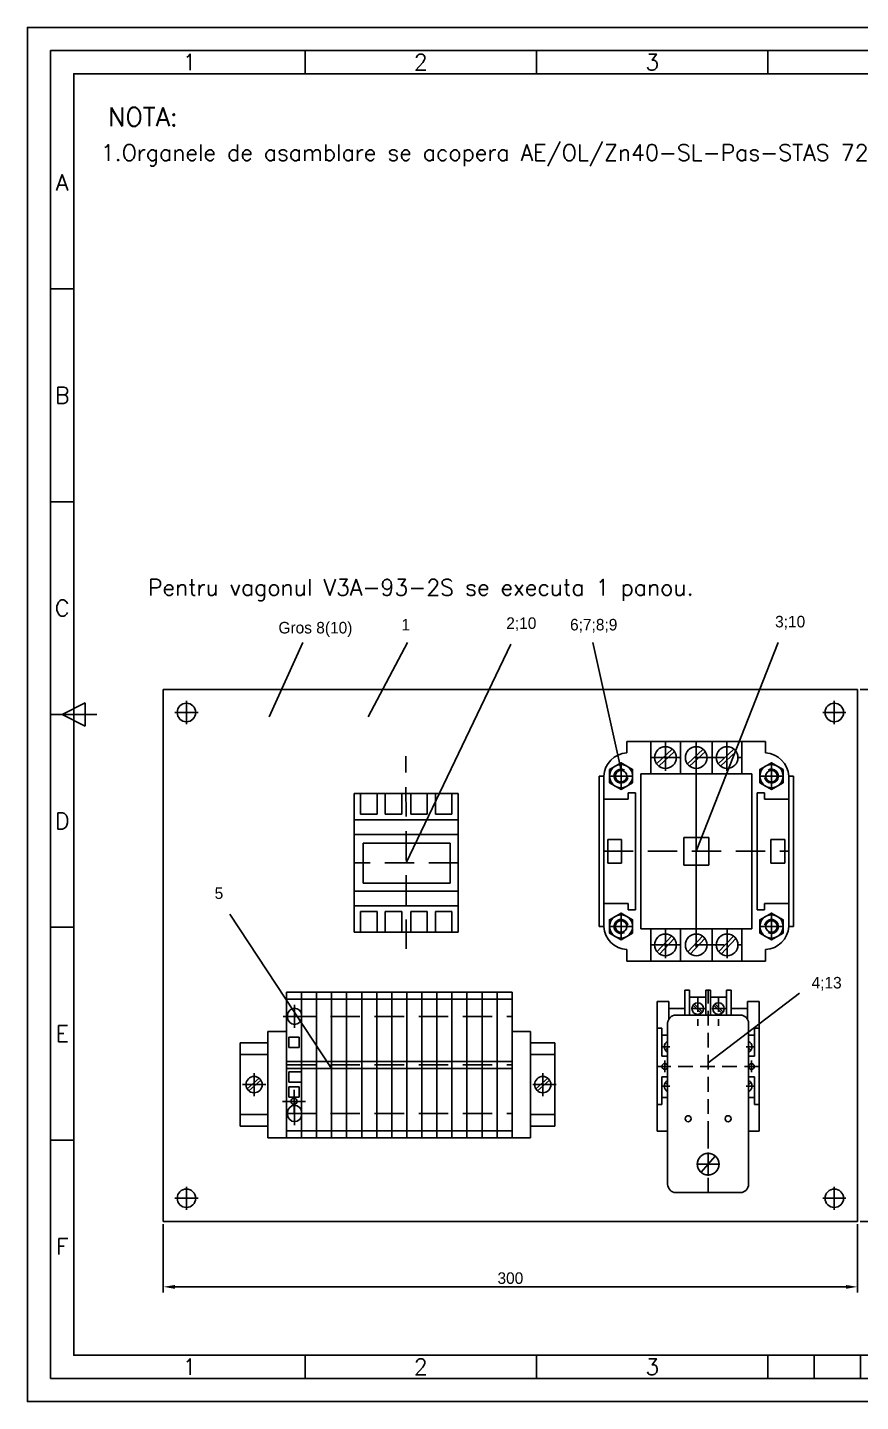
# Model space of a CAD drawing. Header units: millimetres. Extents: x 9 to 639, y 14 to 311.
# Drawn here: x 9.4 to 189.5, y 14.2 to 311.2 of the extents above; entities that cross this region are included whole.
import ezdxf
from ezdxf.enums import TextEntityAlignment as Align

# ---------------------------------------------------------------- set-up
doc = ezdxf.new("R2010")
doc.units = ezdxf.units.MM
doc.linetypes.add('DASHED2', pattern=[9.525, 6.35, -3.175])
doc.linetypes.add('HIDDEN2', pattern=[4.7625, 3.175, -1.5875])
doc.layers.add('LIN_GR', color=3, linetype='Continuous')
doc.layers.add('LIN_SUB', color=7, linetype='Continuous')
doc.styles.add('ISO', font='SIMPLEX.shx')
doc.styles.add('ISOCP', font='SIMPLEX.SHX')
doc.dimstyles.new('ISO-25', dxfattribs={"dimtxt": 2.5, "dimasz": 2.5, "dimexe": 1.25, "dimexo": 0.625, "dimtad": 1, "dimtxsty": 'Standard', "dimcen": 2.5, "dimadec": 0, "dimazin": 0, "dimtfac": 1, "dimtmove": 0, "dimatfit": 3, "dimfxl": 1, "dimarcsym": 0})

# ---------------------------------------------------------------- blocks, each defined once
blk = doc.blocks.new('a3')
at = {"color": 70}
for p, q in [((-360, 287), (-360, 292)), ((-310, 287), (-310, 292)), ((-260, 287), (-260, 292)), ((-410, 240.5), (-415, 240.5)), ((-410, 194.5), (-415, 194.5)), ((-415, 148.5), (-405, 148.5)), ((-412.5, 148.5), (-407.5, 151)), ((-407.5, 146), (-412.5, 148.5)), ((-407.5, 151), (-407.5, 146)), ((-410, 102.5), (-415, 102.5)), ((-410, 56.5), (-415, 56.5)), ((-360, 5), (-360, 10)), ((-310, 5), (-310, 10)), ((-260, 5), (-260, 10)), ((-250, 5), (-250, 10)), ((-240, 5), (-240, 10)), ((-260, 5), (-160, 5))]:
    blk.add_line(p, q, dxfattribs=at)
at = {"color": 240}
for points in [[(0, 297), (-420, 297), (-420, 0), (0, 0)], [(-5, 292), (-415, 292), (-415, 5), (-5, 5)]]:
    blk.add_lwpolyline(points, close=True, dxfattribs=at)
at = {"color": 70}
blk.add_lwpolyline([(-10, 287), (-410, 287), (-410, 10), (-10, 10)], close=True, dxfattribs=at)
at = {"color": 50}
for s, style, p in [('1', 'ISOCP', (-385, 289.5)), ('2', 'ISO', (-335, 289.5)), ('3', 'ISO', (-285, 289.5)), ('A', 'ISO', (-412.5, 263.5)), ('B', 'ISO', (-412.5, 217.5)), ('C', 'ISO', (-412.5, 171.5)), ('D', 'ISO', (-412.5, 125.5)), ('E', 'ISO', (-412.5, 79.5)), ('F', 'ISO', (-412.5, 33.5)), ('1', 'ISOCP', (-385, 7.5)), ('2', 'ISO', (-335, 7.5)), ('3', 'ISO', (-285, 7.5))]:
    blk.add_text(s, height=3.5, dxfattribs=dict(at, style=style)).set_placement(p, align=Align.MIDDLE)
blk = doc.blocks.new('*D7')
at = {"color": 0, "lineweight": -2, "transparency": 16777216}
for p, q in [((189.41, 168.15), (200.77, 168.15)), ((199.52, 165.65), (199.52, 55.65)), ((189.41, 53.15), (200.77, 53.15))]:
    blk.add_line(p, q, dxfattribs=at)
at = {"color": 0, "transparency": 16777216}
for points in [[(199.1, 165.65), (199.94, 165.65), (199.52, 168.15)], [(199.1, 55.65), (199.94, 55.65), (199.52, 53.15)]]:
    blk.add_solid(points, dxfattribs=at)
at = {"layer": 'Defpoints', "color": 0, "transparency": 16777216}
for p in [(188.79, 168.15), (188.79, 53.15), (199.52, 53.15)]:
    blk.add_point(p, dxfattribs=at)
at = {"color": 0, "transparency": 16777216, "insert": (197.65, 110.65), "char_height": 2.5, "attachment_point": 5, "rotation": 90}
blk.add_mtext('230', dxfattribs=at)
blk = doc.blocks.new('*D9')
at = {"color": 0, "lineweight": -2, "transparency": 16777216}
for p, q in [((38.79, 52.52), (38.79, 37.75)), ((188.79, 52.52), (188.79, 37.75)), ((41.29, 39), (186.29, 39))]:
    blk.add_line(p, q, dxfattribs=at)
at = {"color": 0, "transparency": 16777216}
for points in [[(41.29, 39.41), (41.29, 38.58), (38.79, 39)], [(186.29, 39.41), (186.29, 38.58), (188.79, 39)]]:
    blk.add_solid(points, dxfattribs=at)
at = {"layer": 'Defpoints', "color": 0, "transparency": 16777216}
for p in [(38.79, 53.15), (188.79, 53.15), (188.79, 39)]:
    blk.add_point(p, dxfattribs=at)
at = {"color": 0, "transparency": 16777216, "insert": (113.79, 40.87), "char_height": 2.5, "attachment_point": 5}
blk.add_mtext('300', dxfattribs=at)

msp = doc.modelspace()

# ---------------------------------------------------------------- linework, layer by layer
at = {"color": 1}
for p, q in [((61.6992, 162.194), (68.9198, 178.2621)), ((83.0329, 162.194), (91.5663, 178.2621)), ((137.7057, 150.6492), (131.608, 178.2621)), ((153.9557, 133.1492), (171.6496, 178.2621)), ((91.2554, 130.6492), (113.8846, 177.9342)), ((43.7867, 160.6492), (43.7867, 165.6492)), ((183.7867, 160.6492), (183.7867, 165.6492)), ((41.2867, 163.1492), (46.2867, 163.1492)), ((186.2867, 163.1492), (181.2867, 163.1492)), ((137.7057, 151.8992), (137.7057, 146.8992)), ((137.7057, 151.8992), (137.7057, 146.8992)), ((170.2057, 151.8992), (170.2057, 146.8992)), ((140.2057, 149.3992), (135.2057, 149.3992)), ((140.2057, 149.3992), (135.2057, 149.3992)), ((167.7057, 149.3992), (172.7057, 149.3992)), ((81.4098, 145.6492), (81.4098, 141.1733)), ((84.9998, 141.1733), (84.9998, 145.6492)), ((86.7393, 145.6492), (86.7393, 141.1733)), ((90.3293, 141.1733), (90.3293, 145.6492)), ((92.2441, 141.1733), (92.2441, 145.6492)), ((95.8341, 145.6492), (95.8341, 141.1733)), ((97.5736, 141.1733), (97.5736, 145.6492)), ((101.1636, 145.6492), (101.1636, 141.1733)), ((102.5367, 139.9436), (80.0367, 139.9436)), ((81.4098, 141.1733), (84.9998, 141.1733)), ((86.7393, 141.1733), (90.3293, 141.1733)), ((95.8341, 141.1733), (92.2441, 141.1733)), ((101.1636, 141.1733), (97.5736, 141.1733)), ((102.5367, 136.7666), (80.0367, 136.7666)), ((102.5367, 124.5318), (80.0367, 124.5318)), ((75.1619, 86.2194), (53.1657, 119.5642)), ((102.5367, 121.3549), (80.0367, 121.3549)), ((81.4098, 115.6492), (81.4098, 120.1251)), ((81.4098, 120.1251), (84.9998, 120.1251)), ((84.9998, 120.1251), (84.9998, 115.6492)), ((86.7393, 115.6492), (86.7393, 120.1251)), ((86.7393, 120.1251), (90.3293, 120.1251)), ((90.3293, 120.1251), (90.3293, 115.6492)), ((92.2441, 120.1251), (92.2441, 115.6492)), ((95.8341, 120.1251), (92.2441, 120.1251)), ((95.8341, 115.6492), (95.8341, 120.1251)), ((97.5736, 120.1251), (97.5736, 115.6492)), ((101.1636, 120.1251), (97.5736, 120.1251)), ((101.1636, 115.6492), (101.1636, 120.1251)), ((137.7057, 114.3992), (137.7057, 119.3992)), ((137.7057, 114.3992), (137.7057, 119.3992)), ((137.7057, 114.3992), (137.7057, 119.3992)), ((170.2057, 114.3992), (170.2057, 119.3992)), ((170.2057, 114.3992), (170.2057, 119.3992)), ((140.2057, 116.8992), (135.2057, 116.8992)), ((140.2057, 116.8992), (135.2057, 116.8992)), ((140.2057, 116.8992), (135.2057, 116.8992)), ((167.7057, 116.8992), (172.7057, 116.8992)), ((167.7057, 116.8992), (172.7057, 116.8992)), ((156.525, 87.4045), (176.2446, 102.5124)), ((67.1619, 94.9694), (67.1619, 99.9694)), ((64.6619, 97.4694), (69.6619, 97.4694)), ((67.1619, 78.9694), (67.1619, 73.9694)), ((154.025, 65.5143), (159.025, 65.5143)), ((156.525, 63.0143), (156.525, 68.0143)), ((43.7867, 60.6492), (43.7867, 55.6492)), ((183.7867, 60.6492), (183.7867, 55.6492)), ((41.2867, 58.1492), (46.2867, 58.1492)), ((186.2867, 58.1492), (181.2867, 58.1492))]:
    msp.add_line(p, q, dxfattribs=at)
at = {"color": 2}
for p, q in [((138.9566, 156.8992), (168.9548, 156.8992)), ((138.9566, 154.3992), (138.9566, 156.8992)), ((144.1195, 156.8992), (144.1195, 149.8992)), ((148.7518, 155.2349), (145.3622, 152.0475)), ((149.25, 154.6875), (145.8561, 151.5332)), ((150.5395, 156.8992), (150.5395, 149.8992)), ((155.4229, 155.2349), (152.0333, 152.0475)), ((155.9211, 154.6875), (152.5272, 151.5332)), ((157.3719, 156.8992), (157.3719, 149.8992)), ((162.0949, 155.2349), (158.7053, 152.0475)), ((162.5931, 154.6875), (159.1992, 151.5332)), ((163.7919, 156.8992), (163.7919, 149.8992)), ((168.9548, 154.3992), (168.9548, 156.8992)), ((132.9557, 149.4003), (132.9557, 116.8981)), ((133.9557, 149.4003), (132.9557, 149.4003)), ((133.9557, 149.4003), (133.9557, 116.8981)), ((141.9557, 149.8992), (165.9557, 149.8992)), ((141.9557, 149.8992), (141.9557, 116.3992)), ((165.9557, 149.8992), (165.9557, 116.3992)), ((173.9557, 149.4003), (173.9557, 116.8981)), ((173.9557, 149.4003), (174.9557, 149.4003)), ((174.9557, 149.4003), (174.9557, 116.8981)), ((80.0367, 145.6492), (102.5367, 145.6492)), ((80.0367, 115.6492), (80.0367, 145.6492)), ((102.5367, 115.6492), (102.5367, 145.6492)), ((139.2158, 145.7857), (140.8231, 145.7857)), ((139.2158, 144.4334), (139.2158, 145.7857)), ((140.8231, 145.7857), (140.8231, 133.1492)), ((167.0883, 145.7857), (167.0883, 133.1492)), ((168.6956, 145.7857), (167.0883, 145.7857)), ((168.6956, 144.4334), (168.6956, 145.7857)), ((133.9557, 144.4334), (139.2158, 144.4334)), ((173.9557, 144.4334), (168.6956, 144.4334)), ((134.8223, 135.7252), (136.0272, 135.7252)), ((134.8223, 135.7252), (134.8223, 133.1492)), ((136.0272, 135.7252), (137.8224, 135.7252)), ((136.0272, 135.7252), (136.0272, 135.7252)), ((137.8224, 135.7252), (137.8224, 133.1618)), ((153.9557, 136.1255), (151.256, 136.1255)), ((151.256, 136.1255), (151.256, 133.1492)), ((153.9557, 136.1255), (156.6554, 136.1255)), ((156.6554, 136.1255), (156.6554, 133.1492)), ((170.089, 135.7252), (170.089, 133.1618)), ((171.8842, 135.7252), (170.089, 135.7252)), ((173.0891, 135.7252), (171.8842, 135.7252)), ((171.8842, 135.7252), (171.8842, 135.7252)), ((173.0891, 135.7252), (173.0891, 133.1492)), ((134.8223, 130.5732), (134.8223, 133.1492)), ((137.8224, 130.5732), (137.8224, 133.1618)), ((140.8231, 120.5127), (140.8231, 133.1492)), ((151.256, 130.1729), (151.256, 133.1492)), ((156.6554, 130.1729), (156.6554, 133.1492)), ((167.0883, 120.5127), (167.0883, 133.1492)), ((170.089, 130.5732), (170.089, 133.1618)), ((173.0891, 130.5732), (173.0891, 133.1492)), ((134.8223, 130.5732), (136.0272, 130.5732)), ((136.0272, 130.5732), (137.8224, 130.5732)), ((136.0272, 130.5732), (136.0272, 130.5732)), ((153.9557, 130.1729), (151.256, 130.1729)), ((153.9557, 130.1729), (156.6554, 130.1729)), ((171.8842, 130.5732), (170.089, 130.5732)), ((171.8842, 130.5732), (171.8842, 130.5732)), ((173.0891, 130.5732), (171.8842, 130.5732)), ((133.9557, 121.865), (139.2158, 121.865)), ((139.2158, 121.865), (139.2158, 120.5127)), ((173.9557, 121.865), (168.6956, 121.865)), ((168.6956, 121.865), (168.6956, 120.5127)), ((139.2158, 120.5127), (140.8231, 120.5127)), ((168.6956, 120.5127), (167.0883, 120.5127)), ((133.9557, 116.8981), (132.9557, 116.8981)), ((141.9557, 116.3992), (165.9557, 116.3992)), ((144.1195, 109.3992), (144.1195, 116.3992)), ((150.5395, 116.3992), (150.5395, 109.3992)), ((157.3719, 116.3992), (157.3719, 109.3992)), ((163.7919, 109.3992), (163.7919, 116.3992)), ((173.9557, 116.8981), (174.9557, 116.8981)), ((80.0367, 115.6492), (102.5367, 115.6492)), ((145.4488, 111.432), (148.6362, 114.8216)), ((145.9963, 110.9338), (149.1506, 114.3277)), ((152.12, 111.432), (155.3074, 114.8216)), ((152.6674, 110.9338), (155.8217, 114.3277)), ((158.792, 111.432), (161.9794, 114.8216)), ((159.3394, 110.9338), (162.4937, 114.3277)), ((138.9566, 111.8992), (138.9566, 109.3992)), ((168.9548, 111.8992), (168.9548, 109.3992)), ((138.9566, 109.3992), (168.9548, 109.3992)), ((65.4119, 102.7194), (114.1619, 102.7194)), ((65.4119, 102.7194), (65.4119, 71.2194)), ((65.4119, 101.2194), (114.1619, 101.2194)), ((68.6619, 102.7194), (68.6619, 71.2194)), ((71.9119, 102.7194), (71.9119, 71.2194)), ((75.1619, 102.7194), (75.1619, 71.2194)), ((78.4119, 102.7194), (78.4119, 71.2194)), ((81.6619, 102.7194), (81.6619, 71.2194)), ((84.9119, 102.7194), (84.9119, 71.2194)), ((88.1619, 102.7194), (88.1619, 71.2194)), ((91.4119, 102.7194), (91.4119, 71.2194)), ((94.6619, 102.7194), (94.6619, 71.2194)), ((97.9119, 102.7194), (97.9119, 71.2194)), ((101.1619, 102.7194), (101.1619, 71.2194)), ((104.4119, 102.7194), (104.4119, 71.2194)), ((107.6619, 102.7194), (107.6619, 71.2194)), ((110.9119, 102.7194), (110.9119, 71.2194)), ((114.1619, 102.7194), (114.1619, 71.2194)), ((151.525, 103.1486), (151.525, 97.7561)), ((152.525, 103.1486), (151.525, 103.1486)), ((152.525, 103.1486), (152.525, 97.7561)), ((156.025, 101.6486), (152.525, 101.6486)), ((156.025, 103.1486), (156.025, 97.7561)), ((157.025, 103.1486), (156.025, 103.1486)), ((157.025, 103.1486), (157.025, 97.7561)), ((160.525, 101.6486), (157.025, 101.6486)), ((160.525, 103.1486), (160.525, 97.7561)), ((161.525, 103.1486), (160.525, 103.1486)), ((161.525, 103.1486), (161.525, 97.7561)), ((145.525, 100.6486), (145.525, 86.6486)), ((148.025, 100.6486), (145.525, 100.6486)), ((148.025, 100.6486), (148.025, 96.8072)), ((151.525, 99.1486), (148.025, 99.1486)), ((153.2889, 99.8535), (154.9926, 98.1593)), ((153.5642, 100.1057), (155.2764, 98.3914)), ((157.7889, 99.8535), (159.4926, 98.1593)), ((158.0642, 100.1057), (159.7764, 98.3914)), ((165.025, 99.1486), (161.525, 99.1486)), ((165.025, 100.6486), (165.025, 96.8072)), ((167.525, 100.6486), (165.025, 100.6486)), ((167.525, 100.6486), (167.525, 86.6486)), ((65.6619, 97.2194), (65.6619, 97.7194)), ((147.775, 95.982), (147.775, 86.6486)), ((156.525, 97.7561), (149.5143, 97.7561)), ((156.525, 97.7561), (163.5357, 97.7561)), ((165.275, 86.6486), (165.275, 95.982)), ((61.4119, 94.2194), (61.4119, 71.2194)), ((61.4119, 94.2194), (65.4119, 94.2194)), ((65.9119, 92.9694), (65.9119, 90.7194)), ((65.9119, 92.9694), (68.1619, 92.9694)), ((68.1619, 92.9694), (68.1619, 90.7194)), ((114.1619, 94.2194), (118.1619, 94.2194)), ((118.1619, 94.2194), (118.1619, 71.2194)), ((146.525, 94.8986), (145.525, 94.8986)), ((146.525, 94.8986), (146.525, 88.8986)), ((147.775, 93.3986), (146.525, 93.3986)), ((165.275, 93.3986), (166.525, 93.3986)), ((166.525, 94.8986), (166.525, 88.8986)), ((166.525, 94.8986), (167.525, 94.8986)), ((55.4119, 91.7194), (61.4119, 91.7194)), ((55.4119, 91.7194), (55.4119, 73.7194)), ((55.4119, 89.2194), (61.4119, 89.2194)), ((65.9119, 90.7194), (68.1619, 90.7194)), ((118.1619, 91.7194), (123.4119, 91.7194)), ((118.1619, 89.2194), (123.4119, 89.2194)), ((123.4119, 91.7194), (123.4119, 73.7194)), ((147.775, 90.6526), (147.2735, 90.1505)), ((147.775, 90.1348), (147.5574, 89.9185)), ((165.275, 90.6526), (165.7764, 90.1505)), ((165.275, 90.1348), (165.4926, 89.9185)), ((65.4119, 87.7194), (114.1619, 87.7194)), ((65.4119, 86.2194), (114.1619, 86.2194)), ((145.525, 72.6486), (145.525, 86.6486)), ((147.775, 88.8986), (146.525, 88.8986)), ((147.775, 79.6727), (147.775, 86.6486)), ((165.275, 88.8986), (166.525, 88.8986)), ((165.275, 86.6486), (165.275, 61.1014)), ((167.525, 72.6486), (167.525, 86.6486)), ((59.5209, 84.0838), (56.9149, 81.7973)), ((59.8904, 83.671), (57.2844, 81.3845)), ((65.9119, 85.4694), (68.6619, 85.4694)), ((65.9119, 83.2194), (68.6619, 83.2194)), ((121.8959, 84.0838), (119.2899, 81.7973)), ((122.2654, 83.671), (119.6594, 81.3845)), ((146.525, 78.3986), (146.525, 84.3986)), ((147.775, 84.3986), (146.525, 84.3986)), ((147.775, 83.1623), (147.5574, 83.3787)), ((165.275, 84.3986), (166.525, 84.3986)), ((165.275, 83.1623), (165.4926, 83.3787)), ((166.525, 78.3986), (166.525, 84.3986)), ((65.9119, 82.2194), (68.1619, 82.2194)), ((65.9119, 79.9694), (65.9119, 82.2194)), ((68.1619, 79.9694), (68.1619, 82.2194)), ((147.775, 82.6446), (147.2735, 83.1466)), ((165.275, 82.6446), (165.7764, 83.1466)), ((65.9119, 79.9694), (68.1619, 79.9694)), ((146.525, 78.3986), (145.525, 78.3986)), ((147.775, 79.8986), (146.525, 79.8986)), ((147.775, 79.6727), (147.775, 61.3307)), ((165.275, 79.8986), (166.525, 79.8986)), ((166.525, 78.3986), (167.525, 78.3986)), ((55.4119, 76.2194), (61.4119, 76.2194)), ((65.6619, 76.7194), (65.6619, 76.2194)), ((118.1619, 76.2194), (123.4119, 76.2194)), ((55.4119, 73.7194), (61.4119, 73.7194)), ((65.4119, 72.7194), (114.1619, 72.7194)), ((118.1619, 73.7194), (123.4119, 73.7194)), ((147.775, 72.6486), (145.525, 72.6486)), ((167.525, 72.6486), (165.275, 72.6486)), ((61.4119, 71.2194), (118.1619, 71.2194)), ((154.9963, 63.7556), (158.0537, 67.2731)), ((147.775, 61.3307), (147.7781, 61.1423)), ((156.5281, 59.3682), (149.5175, 59.3682)), ((156.5281, 59.3682), (163.5388, 59.3682))]:
    msp.add_line(p, q, dxfattribs=at)
at = {"color": 1, "linetype": 'DASHED2'}
for p, q in [((147.2846, 156.8992), (147.2846, 149.8992)), ((153.9557, 156.8992), (153.9557, 109.3992)), ((160.537, 156.8992), (160.537, 149.8992)), ((91.2942, 112.0756), (91.2073, 153.7068)), ((144.1195, 153.3992), (163.7919, 153.3992)), ((153.9557, 153.1492), (153.9557, 113.1492)), ((133.9557, 133.1492), (173.9557, 133.1492)), ((133.9557, 133.1492), (173.9557, 133.1492)), ((102.5367, 130.6492), (80.0367, 130.6492)), ((147.2846, 116.3992), (147.2846, 109.3992)), ((160.6277, 116.3992), (160.6277, 109.3992)), ((144.1195, 112.8992), (163.7919, 112.8992)), ((65.4119, 97.4694), (114.1619, 97.4694)), ((65.4119, 86.9694), (114.1619, 86.9694)), ((65.4119, 76.4694), (114.1619, 76.4694))]:
    msp.add_line(p, q, dxfattribs=at)
at = {"color": 1, "linetype": 'HIDDEN2'}
for p, q in [((154.275, 101.6486), (154.275, 95.3986)), ((156.525, 71.6605), (156.525, 103.1486)), ((158.775, 101.6486), (158.775, 95.3986)), ((156.025, 99.1486), (152.525, 99.1486)), ((160.525, 99.1486), (157.025, 99.1486)), ((148.275, 90.8986), (146.525, 90.8986)), ((164.775, 90.8986), (166.525, 90.8986)), ((167.525, 86.6486), (145.525, 86.6486)), ((147.1505, 85.4035), (147.1505, 87.9035)), ((147.1505, 87.8936), (147.1505, 85.3936)), ((167.1495, 86.6436), (164.6495, 86.6436)), ((165.8995, 85.4035), (165.8995, 87.9035)), ((165.8995, 87.8936), (165.8995, 85.3936)), ((148.275, 82.3986), (146.525, 82.3986)), ((164.775, 82.3986), (166.525, 82.3986)), ((156.525, 59.3682), (156.525, 71.6605))]:
    msp.add_line(p, q, dxfattribs=at)
at = {"color": 1, "linetype": 'Continuous'}
for p, q in [((58.4119, 80.2194), (58.4119, 85.2194)), ((120.7869, 80.2194), (120.7869, 85.2194)), ((55.9119, 82.7194), (60.9119, 82.7194)), ((67.0369, 76.5962), (67.0369, 81.5962)), ((118.6619, 82.7194), (123.6619, 82.7194)), ((64.5369, 79.0962), (69.5369, 79.0962))]:
    msp.add_line(p, q, dxfattribs=at)
at = {"color": 2, "linetype": 'Continuous'}
msp.add_line((65.9119, 83.2194), (65.9119, 85.4694), dxfattribs=at)
at = {"color": 2}
for points in [[(135.2057, 150.8426), (137.7057, 152.286), (140.2057, 150.8426), (140.2057, 147.9558), (137.7057, 146.5125), (135.2057, 147.9558)], [(172.7057, 150.8426), (170.2057, 152.286), (167.7057, 150.8426), (167.7057, 147.9558), (170.2057, 146.5125), (172.7057, 147.9558)], [(135.2057, 115.4558), (137.7057, 114.0125), (140.2057, 115.4558), (140.2057, 118.3426), (137.7057, 119.786), (135.2057, 118.3426)], [(172.7057, 115.4558), (170.2057, 114.0125), (167.7057, 115.4558), (167.7057, 118.3426), (170.2057, 119.786), (172.7057, 118.3426)]]:
    msp.add_lwpolyline(points, close=True, dxfattribs=at)
at = {"color": 1}
msp.add_lwpolyline([(100.7496, 126.274), (81.9788, 126.274), (81.9788, 134.8825), (100.7496, 134.8825)], close=True, dxfattribs=at)
at = {"color": 2}
for centre, radius in [((43.7867, 163.1492), 2), ((183.7867, 163.1492), 2), ((147.2846, 153.3992), 2.35), ((153.9557, 153.3992), 2.35), ((160.6277, 153.3992), 2.35), ((137.7057, 149.3992), 2.5), ((170.2057, 149.3992), 2.5), ((137.7057, 149.3992), 1.25), ((170.2057, 149.3992), 1.25), ((137.7057, 116.8992), 2.5), ((170.2057, 116.8992), 2.5), ((137.7057, 116.8992), 1.25), ((170.2057, 116.8992), 1.25), ((147.2846, 112.8992), 2.35), ((153.9557, 112.8992), 2.35), ((160.6277, 112.8992), 2.35), ((154.275, 99.1394), 1.25), ((158.775, 99.1394), 1.25), ((147.1505, 86.6436), 0.6255), ((165.8995, 86.6436), 0.6255), ((58.4119, 82.7194), 1.7582), ((120.7869, 82.7194), 1.7582), ((67.0369, 79.0962), 0.6653), ((152.2087, 75.3428), 0.6496), ((160.8412, 75.3428), 0.6496), ((156.525, 65.5143), 2.3302), ((43.7867, 58.1492), 2), ((183.7867, 58.1492), 2)]:
    msp.add_circle(centre, radius, dxfattribs=at)
for centre, radius, start, end in [((139.2272, 149.1276), 5.2785, 92.93885, 177.038672), ((168.6842, 149.1276), 5.2785, 2.961328, 87.06115), ((139.2272, 117.1708), 5.2785, 182.961328, 267.06115), ((168.6842, 117.1708), 5.2785, 272.93885, 357.038672), ((67.1619, 97.7194), 1.5, 0, 180), ((67.1619, 97.2194), 1.5, 180, 0), ((149.678, 95.8559), 1.9072, 94.925147, 176.209804), ((163.3719, 95.8559), 1.9072, 3.790196, 85.074853), ((148.275, 90.8986), 1.25, 113.578178, 246.421822), ((164.775, 90.8986), 1.25, 293.578178, 66.421822), ((148.275, 82.3986), 1.25, 113.578178, 246.421822), ((164.775, 82.3986), 1.25, 293.578178, 66.421822), ((67.1619, 76.7194), 1.5, 0, 180), ((67.1619, 76.2194), 1.5, 180, 0), ((149.6812, 61.2684), 1.9072, 183.790196, 265.074853), ((163.3751, 61.2684), 1.9072, 274.925147, 356.209804)]:
    msp.add_arc(centre, radius, start, end, dxfattribs=at)
at = {"color": 20}
for centre, start, end in [((137.7057, 149.3992), 61.399668, 348.387078), ((170.2057, 149.3992), 191.612922, 118.600332), ((137.7057, 116.8992), 11.612922, 298.600332), ((170.2057, 116.8992), 241.399668, 168.387078)]:
    msp.add_arc(centre, 1.5, start, end, dxfattribs=at)
at = {"layer": 'LIN_GR', "color": 3}
for p, q in [((188.7867, 168.1492), (38.7867, 168.1492)), ((38.7867, 168.1492), (38.7867, 53.1492)), ((188.7867, 168.1492), (188.7867, 53.1492)), ((188.7867, 53.1492), (38.7867, 53.1492))]:
    msp.add_line(p, q, dxfattribs=at)

# ---------------------------------------------------------------- block references
msp.add_blockref('a3', (429.4378, 14.2145))

# ---------------------------------------------------------------- texts
at = {"color": 1}
for s, p in [('Gros 8(10)', (63.6685, 180.2296)), ('1', (90.2535, 180.8854)), ('2;10', (112.9, 181.2134)), ('6;7;8;9', (126.6848, 180.8854)), ('3;10', (170.9932, 181.5413)), ('5', (49.8836, 122.8434)), ('4;13', (178.8702, 103.4961))]:
    msp.add_text(s, height=2.5, dxfattribs=at).set_placement(p)
at = {"layer": 'LIN_GR', "color": 3, "style": 'ISOCP'}
msp.add_text('NOTA:', height=4, dxfattribs=at).set_placement((26.8246, 289.8844))
at = {"layer": 'LIN_SUB', "color": 2, "style": 'ISOCP'}
for s, p in [('1.Organele de asamblare se acopera AE/OL/Zn40-SL-Pas-STAS 7222-90.', (25.2767, 282.4181)), ('Pentru vagonul V3A-93-2S se executa 1 panou.', (35.4723, 188.431))]:
    msp.add_text(s, height=3.5, dxfattribs=at).set_placement(p)

# ---------------------------------------------------------------- dimensions: what is measured, and where the dimension line sits
at = {"color": 1}
dim = msp.add_linear_dim(base=(199.5201, 53.1492), p1=(188.7867, 168.1492), p2=(188.7867, 53.1492), angle=270, dimstyle='ISO-25', override={"dimlfac": 2}, dxfattribs=at)
dim.commit()
dim.dimension.update_dxf_attribs({"geometry": '*D7', "text_midpoint": (197.6451, 110.6492)})
dim = msp.add_linear_dim(base=(188.7867, 38.9957), p1=(38.7867, 53.1492), p2=(188.7867, 53.1492), dimstyle='ISO-25', override={"dimlfac": 2}, dxfattribs=at)
dim.commit()
dim.dimension.update_dxf_attribs({"geometry": '*D9', "text_midpoint": (113.7867, 40.8707)})

doc.saveas('drawing.dxf')
